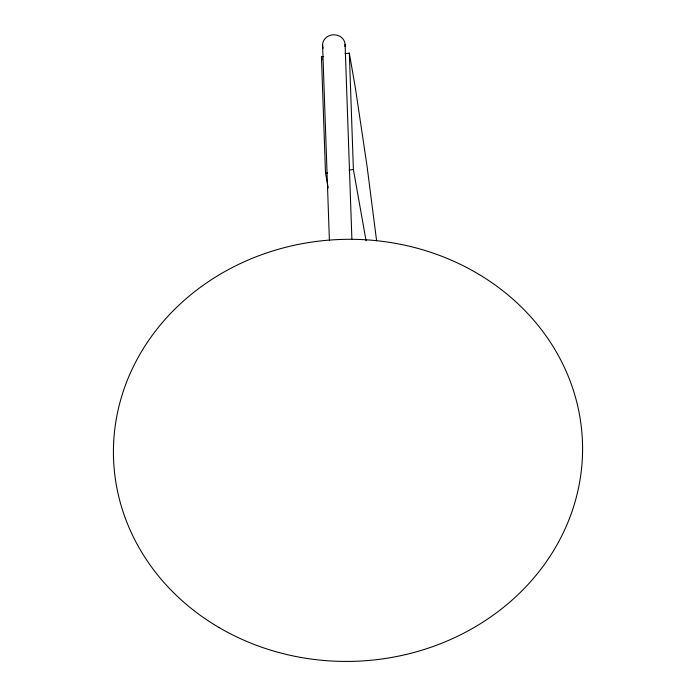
<?xml version="1.0" encoding="UTF-8"?>
<svg xmlns="http://www.w3.org/2000/svg" width="696" height="696" viewBox="0 0 696 696"><rect width="100%" height="100%" fill="white"/><g stroke="black" fill="none" stroke-linecap="round" stroke-linejoin="round"><path stroke-width="1.04" d="M328.242 187.955L325.51 173.174L321.448 56.785L323.596 56.507M345.042 53.688L349.331 53.122L355.395 88.061L367.088 166.475L376.614 240.79M325.51 173.174L327.659 172.886M349.105 170.068L353.394 169.502L349.331 53.122M353.394 169.502L366.087 240.833M321.448 56.785L321.978 59.795M345.085 44.266L351.898 239.354M322.579 45.057L329.391 240.137M323.17 48.233A11.258 10.136 -1.9 0 1 332.888 34.835A11.258 10.136 -1.9 0 1 344.964 46.423M219.04 627.531A234.604 211.036 -2 0 0 582.178 461.135A234.604 211.036 -2 0 0 242.782 262.427A234.604 211.036 -2 0 0 219.04 627.531"/></g></svg>
